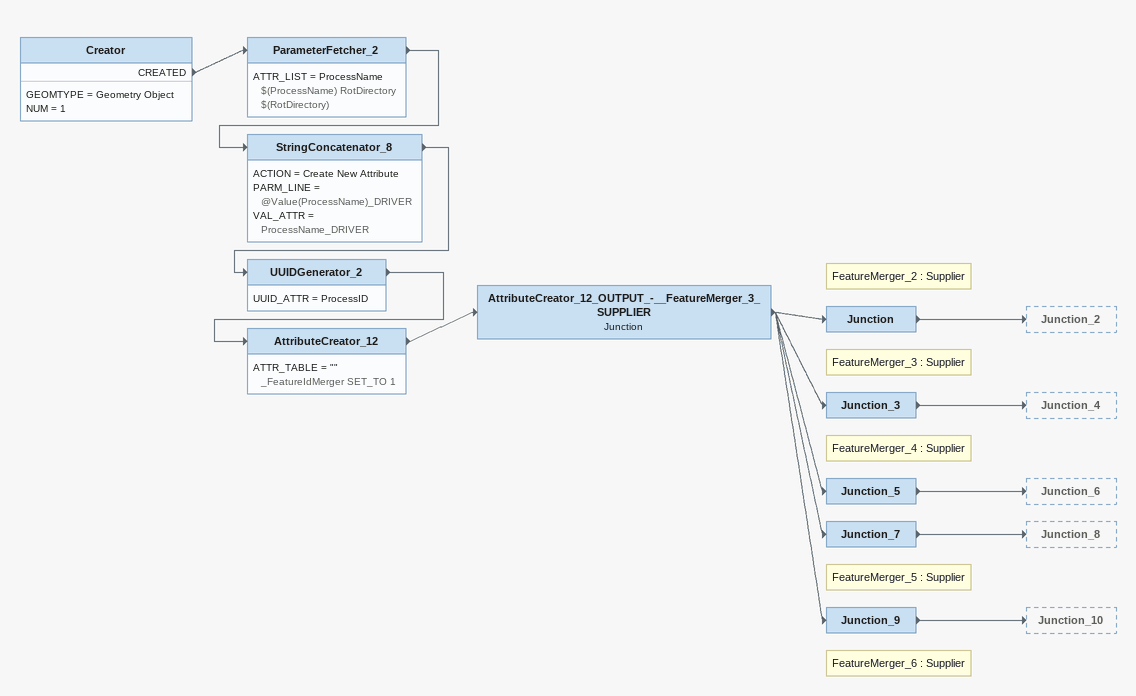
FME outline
Creator
    GEOMTYPE = Geometry Object
    NUM = 1
    CREATED -> ParameterFetcher_2
ParameterFetcher_2
    ATTR_LIST = ProcessName $(ProcessName) RotDirectory $(RotDirectory)
    -> StringConcatenator_8
StringConcatenator_8
    ACTION = Create New Attribute
    PARM_LINE = @Value(ProcessName)_DRIVER
    VAL_ATTR = ProcessName_DRIVER
    -> UUIDGenerator_2
UUIDGenerator_2
    UUID_ATTR = ProcessID
    -> AttributeCreator_12
AttributeCreator_12
    ATTR_TABLE = "" _FeatureIdMerger SET_TO 1
    -> AttributeCreator_12_OUTPUT_-__FeatureMerger_3_SUPPLIER
AttributeCreator_12_OUTPUT_-__FeatureMerger_3_SUPPLIER: Junction
    -> Junction
    -> Junction_3
    -> Junction_5
    -> Junction_7
    -> Junction_9
Note: FeatureMerger_2 : Supplier
Junction
    -> Junction_2
Note: FeatureMerger_3 : Supplier
Junction_3
    -> Junction_4
Note: FeatureMerger_4 : Supplier
Junction_5
    -> Junction_6
Note: FeatureMerger_5 : Supplier
Junction_7
    -> Junction_8
Note: FeatureMerger_6 : Supplier
Junction_9
    -> Junction_10
